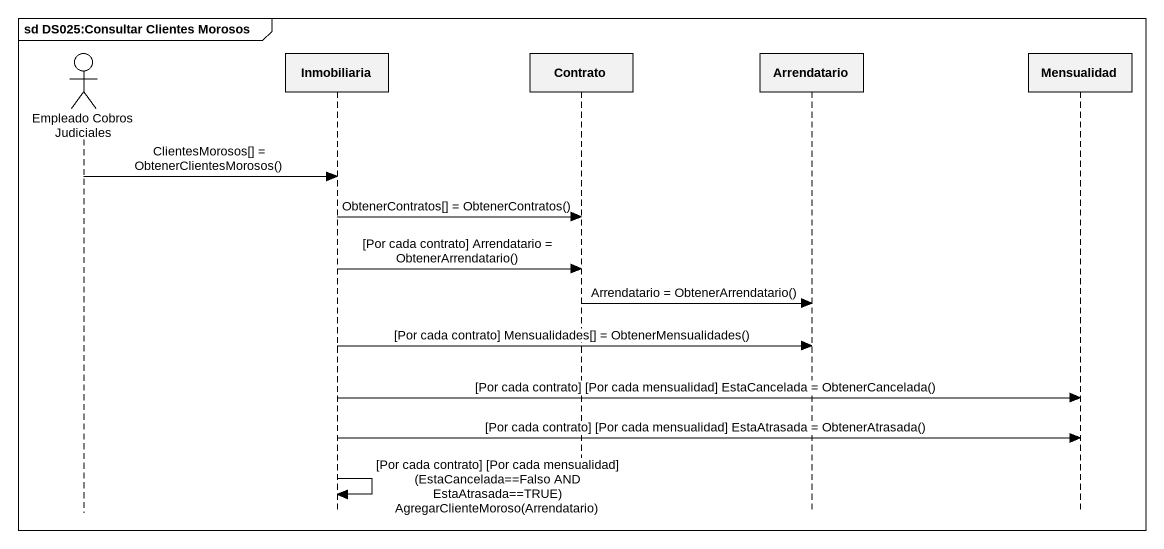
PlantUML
@startuml
mainframe sd DS025:Consultar Clientes Morosos
hide footbox
actor "Empleado Cobros Judiciales" as Empleado_Cobros_Judiciales
participant Inmobiliaria
participant Contrato
participant Arrendatario
participant Mensualidad

Empleado_Cobros_Judiciales -> Inmobiliaria : ClientesMorosos[] = ObtenerClientesMorosos()
Inmobiliaria -> Contrato : ObtenerContratos[] = ObtenerContratos()
Inmobiliaria -> Contrato : [Por cada contrato] Arrendatario = ObtenerArrendatario()
Contrato -> Arrendatario : Arrendatario = ObtenerArrendatario()
Inmobiliaria -> Arrendatario : [Por cada contrato] Mensualidades[] = ObtenerMensualidades()
Inmobiliaria -> Mensualidad : [Por cada contrato] [Por cada mensualidad] EstaCancelada = ObtenerCancelada()
Inmobiliaria -> Mensualidad : [Por cada contrato] [Por cada mensualidad] EstaAtrasada = ObtenerAtrasada()
Inmobiliaria -> Inmobiliaria : [Por cada contrato] [Por cada mensualidad] (EstaCancelada==Falso AND EstaAtrasada==TRUE) AgregarClienteMoroso(Arrendatario)
@enduml
